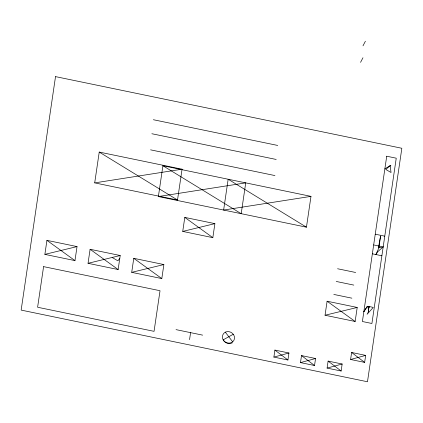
<?xml version="1.0" encoding="UTF-8"?>
<svg xmlns="http://www.w3.org/2000/svg" width="423" height="423" viewBox="0 0 423 423"><rect width="100%" height="100%" fill="white"/><g stroke="black" fill="none" stroke-linecap="round" stroke-linejoin="round"><path stroke-width="0.63" d="M368.491 311.714L368.978 306.453L373.26 307.41L367.074 314.305L368.491 311.714L368.29 308.441L367.777 306.992L369.723 307.093L367.333 306.252L363.838 311.714L367.169 306.627M390.096 165.737L385.808 169.496L391.053 172.505L390.117 165.504L390.9 165.774L390.096 165.737L384.872 168.819M44.87 254.382L46.932 240.359L77.039 246.588L74.971 260.61L44.87 254.382L77.039 246.588M94.704 182.884L99.236 152.074L182.054 169.205L177.517 200.016L94.704 182.884L182.054 169.205M88.037 263.312L90.099 249.29L120.206 255.518L118.139 269.541L88.037 263.312L120.206 255.518M131.706 272.349L133.768 258.326L163.875 264.555L161.808 278.577L131.706 272.349L163.875 264.555M158.382 196.547L162.913 165.737L310.984 196.372L306.448 227.183L158.382 196.547L245.731 182.873L241.195 213.684L162.913 165.737M182.731 231.418L184.793 217.401L214.895 223.63L212.832 237.647L182.731 231.418L214.895 223.63M189.557 339.648L190.588 332.647M273.882 357.097L274.913 350.091L288.951 352.999L287.92 359.999L273.882 357.097L288.951 352.999M300.483 362.601L301.514 355.595L315.558 358.503L314.527 365.504L300.483 362.601L315.558 358.503M325.038 315.246L327.106 301.224L357.208 307.452L355.146 321.475L325.038 315.246L357.208 307.452M327.085 368.105L328.116 361.099L342.159 364.007L341.128 371.008L327.085 368.105L342.159 364.007M350.598 359.492L351.629 352.486L365.673 355.394L364.642 362.395L350.598 359.492L365.673 355.394M362.992 45.832L365.387 41.243M360.56 62.35L362.96 57.761M119.788 258.331L117.885 260.827L112.164 257.47M383.185 246.905L377.866 251.579L375.878 254.535L378.945 247.751L380.578 235.965L378.416 247.841L383.185 246.905L373.668 244.933M233.295 334.249L223.143 339.865A6.245 5.647 27.6 0 0 231.524 342.556A6.245 5.647 27.6 0 0 233.692 334.842A6.245 5.647 27.6 0 0 225.311 332.145A6.572 5.943 27.6 0 0 223.46 340.393A6.572 5.943 27.6 0 0 232.38 342.831M310.984 196.372L223.63 210.046L228.166 179.236L306.448 227.183M153.375 119.725L277.726 145.454M151.862 133.737L276.208 159.466M150.588 149.842L274.939 175.571M375.249 234.194L384.766 236.166M372.362 253.805L381.879 255.778M337.575 268.748L355.658 272.491M336.222 281.459L353.802 285.097M333.795 294.429L351.878 298.173M176.031 329.633L202.633 335.138M99.236 152.074L177.517 200.016M327.106 301.224L355.146 321.475M184.793 217.401L212.832 237.647M133.768 258.326L161.808 278.577M90.099 249.29L118.139 269.541M46.932 240.359L74.971 260.61M351.629 352.486L364.642 362.395M328.116 361.099L341.128 371.008M301.514 355.595L314.527 365.504M274.913 350.091L287.92 359.999M225.311 332.145L232.666 341.832M55.519 76.616L21.15 310.101L367.481 381.758L401.85 148.272L55.519 76.616M43.585 266.627L37.605 307.251L154.051 331.341L160.031 290.717L43.585 266.627M386.722 156.219L362.395 321.517L371.912 323.489L396.245 158.191L386.722 156.219"/></g></svg>
